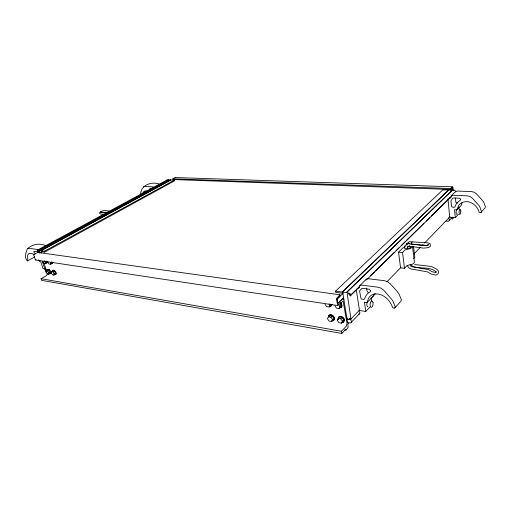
<?xml version="1.0" encoding="UTF-8"?>
<svg xmlns="http://www.w3.org/2000/svg" width="511" height="511" viewBox="0 0 511 511"><rect width="100%" height="100%" fill="white"/><g stroke="black" fill="none" stroke-linecap="round" stroke-linejoin="round"><path stroke-width="0.77" d="M140.685 194.665C140.269 185.18 151.786 181.054 159.419 184.177M47.395 273.506L46.705 275.442L41.072 278.706L41.608 280.335L341.821 333.459L345.864 329.244L346.011 330.119L344.44 329.851M42.669 261.479L43.857 263.21L45.172 263.408L45.307 261.875L44.508 260.719M46.769 261.051L46.635 262.577L45.172 263.408M46.322 270.773L46.188 272.28L47.37 273.998L48.686 274.215L50.129 273.372L50.27 271.871L49.088 270.147L47.772 269.936L46.322 270.773L47.638 270.99L49.088 270.147M48.686 274.215L48.82 272.714L47.638 270.99M47.874 262.264L49.069 264.008L50.404 264.213L50.544 262.673L52.007 261.836M51.528 271.622L51.387 273.136L52.576 274.867L53.911 275.09L55.354 274.235L55.501 272.727L54.313 270.99L52.978 270.779L51.528 271.622L52.863 271.839L54.313 270.99M53.911 275.09L54.057 273.577L52.863 271.839M45.683 245.746C39.488 242.604 32.793 244.373 27.568 248.557C25.94 251.929 24.03 257.934 27.294 260.936L27.766 260.22L27.575 255.506L28.329 254.037L29.625 253.315L32.768 253.865A9.179 4.784 58.9 0 1 34.013 254.644M407.369 247.899L407.516 246.845L409.598 245.893L410.742 247.011L410.716 247.496L409.854 247.905L405.958 248.729L403.268 247.516L398.567 252.172L400.567 267.866L404.501 268.288L407.197 265.477L412.575 264.193L414.402 262.565L412.549 246.641L410.691 248.518L405.261 249.815L402.527 252.549L398.567 252.172M39.373 251.393C37.469 254.146 36.006 248.614 38.893 250.301L168.834 179.821L174.315 180.14L174.494 180.862L44.757 252.038L41.072 251.527L41.557 253.028M38.893 250.301L40.931 250.69L170.859 179.891M367.211 302.007L366.777 304.192L367.07 306.146L367.946 306.964M47.204 261.804L46.993 262.852L46.194 263.139M47.485 261.645L47.274 262.692L46.475 262.986M47.229 270.734L47.44 269.706L48.513 269.265L49.586 269.846L50.979 272.459L50.768 273.487L49.969 273.755M47.51 270.575L47.721 269.546M52.224 263.65L52.448 262.597M52.729 262.437L52.505 263.491L51.419 263.944M52.429 271.584L52.646 270.549L53.451 270.268L55.488 272.082L55.935 273.481L55.712 274.516L54.907 274.784M52.703 271.424L52.927 270.383L53.732 270.108L55.769 271.922L56.216 273.321L55.993 274.35L55.182 274.624M149.372 189.306L149.851 188.693L152.195 188.808M38.874 250.403L168.834 179.821M356.25 289.475L359.488 310.503L365.774 311.461L364.375 302.18L367.039 302.563L368.252 299.063A13.369 9.99 41.5 0 1 374.531 294.01C383.301 293.078 390.014 300.11 392.735 307.731L393.809 308.203L394.786 308.012L400.943 301.177L401.391 299.893L398.97 293.914L396.811 291.066L390.244 283.809L387.581 281.714L384.528 280.711L367.977 278.699L366.393 279.14L359.878 285.534L359.016 288.057L358.479 287.987L359.565 286.92M374.161 293.882L373.426 295.971L367.039 302.563M366.023 280.143L366.393 279.14M447.949 198.856L449.744 217.328L455.269 217.66L454.522 209.746L456.86 209.874L458.112 206.757A10.84 9.3 32.6 0 1 463.918 201.928C471.104 200.382 477.287 205.78 479.216 212.327L480.992 212.404L484.996 207.964L485.45 206.821L483.61 201.871L476.456 193.835L474.221 192.232L471.589 191.593L457.121 191.057C454.202 192.232 451.481 194.895 450.53 197.981L449.827 197.342M462.302 202.452L461.05 205.55L456.86 209.874M324.983 304.256L326.612 306.632L329.11 307.015L330.847 304.179M330.987 304.428L329.11 307.015M328.362 316.788L327.494 318.743L329.103 321.1L331.588 321.515L332.865 320.237L333.74 318.283L332.131 315.919L329.64 315.517L328.362 316.788L330.847 317.19L332.469 319.56L331.588 321.515M329.065 316.82L329.64 315.517M334.877 305.75L336.519 308.159L339.068 308.548L339.981 306.523L341.259 305.259L340.026 303.451M341.259 305.259L340.345 307.277L339.068 308.548M337.33 320.365L338.231 318.398L339.502 317.114L342.031 317.523L343.66 319.912L342.747 321.873L341.489 323.169L338.953 322.748L337.33 320.365L338.173 319.509M341.489 323.169L342.402 321.202L343.66 319.912M408.979 243.977L409.285 243.345L407.95 243.159L406.82 243.683L407.005 245.235M394.786 308.012L395.233 306.709L392.761 300.66L383.927 290.408L381.232 288.268L378.146 287.239L361.475 285.1L359.878 285.534M331.831 304.792L330.987 306.153L329.314 306.466M332.073 304.556L331.237 305.917L330.119 306.121M328.266 316.513L329.09 315.191L330.751 314.897L332.616 315.76L333.97 317.446L334.283 319.305L333.447 320.627L331.78 320.908M328.509 316.271L329.34 314.948L331 314.655L332.865 315.517L334.213 317.203L334.533 319.062L333.689 320.384M480.992 212.404L481.445 211.254L479.58 206.252L472.349 198.121L470.094 196.492L467.444 195.841L452.861 195.247L451.424 195.739M142.78 193.152L143.693 191.746L145.073 190.98L147.596 191.133M456.968 209.133L456.029 211.829L456.182 213.502L456.732 214.333L457.415 213.937M346.848 317.951L347.704 319.209L348.911 319.477L349.377 318.698L350.942 318.947L347.212 293.78L349.256 294.061L350.297 295.869L350.584 295.511L350.073 293.435L346.349 292.516L335.497 291.206L335.682 292.337L342.862 293.327L347.633 322.792M167.11 180.019L168.809 179.91M365.774 311.461L370.009 307.015M455.269 217.66L458.405 214.371M346.011 330.119L348.119 327.43L347.844 324.108L348.802 323.118M351.249 322.32L359.718 313.518M449.182 220.56L452.433 217.181M413.801 258.598L414.843 257.512L413.552 246.692M341.821 333.459L341.45 331.243L346.349 326.165L347.033 323.406L343.143 301.145L337.63 305.54L35.406 259.933L33.745 254.912L37.673 252.402L339.943 294.815L340.134 295.958L337.1 299.05L337.848 303.553L342.894 298.801L343.469 298.743L343.922 299.887M350.942 318.947L359.252 310.375M371.995 297.236L375.317 293.806M386.955 281.804L400.803 267.521M414.102 253.801L420.195 247.516M421.856 245.804L422.961 244.66M424.622 242.949L450.108 216.658M338.231 318.398L340.767 318.813L342.031 317.523M332.469 319.56L333.74 318.283M410.895 244.169L411.949 243.115M330.847 317.19L332.131 315.919M404.725 247.816L404.533 246.264L409.107 241.729L412.224 241.99M350.016 295.831L359.105 286.901M370.469 275.742L374.448 271.833M375.585 270.715L394.332 252.3M396.038 250.626L398.88 247.835M401.154 245.606L405.134 241.697M406.264 240.585L423.881 223.281M426.155 221.052L429.566 217.705M431.265 216.032L450.587 197.054M350.297 295.869L359.386 286.939M367.339 279.121L450.83 197.067M450.057 197.961L451.13 196.907M343.481 297.638L337.758 303.208L337.075 299.101L343.392 293.02M346.477 292.675L452.241 190.233L454.962 190.335L455.537 191.708M346.349 292.516L452.241 190.233M453.238 190.245L452.976 187.505L452.427 186.815L175.235 177.541L172.878 178.824L173.05 179.54L450.708 189.485L452.439 187.824L452.848 190.437M450.159 190.175L451.884 188.514L452.075 190.533M342.268 291.953L448.613 189.977L452.139 190.105M342.396 292.12L448.715 190.105M339.943 294.815L336.487 298.648L337.63 305.54M172.878 178.824L450.619 188.546L452.427 186.815M335.497 291.206L442.737 189.92L448.613 189.977M428.831 244.309L427.464 245.216L423.67 245.625L408.672 243.677M54.057 273.577L55.501 272.727M48.82 272.714L50.27 271.871M50.404 264.213L51.867 263.376M45.307 261.875L46.277 261.325M27.69 260.776L34.761 256.905M39.577 253.111L42.381 251.578M173.376 180L174.781 179.24M40.95 250.588L44.489 251.201L174.315 180.14M40.931 250.69L170.827 179.987M37.303 250.192L167.263 179.859M49.688 273.915L50.487 273.647L50.704 272.619L50.25 271.226L48.232 269.425M143.495 186.802L144.779 186.464L152.751 186.822L153.69 187.281M27.568 248.557L28.814 248.295L36.862 249.387L37.859 249.981M339.476 307.743L341.188 307.43L342.057 306.057L341.744 304.147L340.371 302.435M339.234 307.986L340.939 307.673L341.808 306.3L341.495 304.39L340.122 302.678M338.94 316.782L340.639 316.488L342.536 317.357L343.903 319.062L344.21 320.94M341.885 322.3L343.584 322.026M341.642 322.55L343.341 322.269L344.452 320.691L344.146 318.813L342.779 317.114L340.882 316.245L339.183 316.533L338.084 318.117L338.244 319.049M102.832 212.538L105.106 212.237L107.412 212.595M35.406 259.933L36.096 259.92M457.824 203.091L455.946 202.592L455.301 198.083M107.489 212.742L100.501 212.078L101.446 212.64M104.851 214.345L100.884 214.122L99.932 213.687L99.562 212.723C101.976 209.727 106.569 210.583 109.833 211.247M445.943 221.097L447.898 221.218A1.654 1.399 35.9 0 0 449.316 219.826L448.728 217.788M46.757 270.396L45.102 269.687L45.562 271.322A1.456 0.767 58.4 0 0 46.897 272.759M46.859 270.338L44.962 269.469L42.26 261.198M404.533 246.264L405.383 246.34M414.638 264.532L431.412 266.461L436.42 269.016L438.176 270.536L438.412 272.67L438.029 273.826L435.992 275.142L431.227 274.056L427.439 271.865L411.208 269.016L408.717 267.796L407.146 265.362M175.235 177.541L175.701 177.592M408.736 246.161L423.587 248.122L428.416 247.605L430.422 246.264L430.07 243.511L427.407 242.77L412.377 241.895L411.802 241.952L411.572 243.402L412.007 244.245L428.026 245.491M39.136 252.032L39.334 251.559M45.511 268.965L42.975 268.562L40.759 261.773L39.436 261.575L38.376 259.856M347.595 322.575L349.837 322.946A2.07 1.488 43.6 0 0 351.351 321.476L350.846 319.209L349.652 318.877L348.956 319.586L347.978 319.362L346.86 318.008M41.072 278.706L341.45 331.243M435.768 272.555L432.172 271.737L428.39 269.559L412.064 266.736L410.448 265.944M359.016 310.26L359.527 310.765L359.827 312.681A2.031 1.488 43.2 0 1 358.313 314.15M410.039 264.532C417.461 270.702 429.208 265.068 436.26 272.127L435.698 271.303L435.813 272.337M368.175 292.605L367.058 291.225L366.591 288.07M406.82 243.683L407.452 244.188M35.272 253.769L34.186 252.753L33.822 251.355L37.316 251.648L38.446 252.785M338.333 304.109L339.981 306.523M340.767 318.813L342.402 321.202M329.173 303.815L329.991 305.01M39.264 252.664L38.83 251.105L37.814 250.965L37.967 252.159M37.673 252.402L37.808 252.817M43.959 262.961L46.654 271.245M44.489 251.201L44.757 252.038M427.745 244.712L427.892 245.35M338.327 317.868L338.538 319.113M371.12 297.907L371.567 300.966M402.527 252.549L404.501 268.288M407.19 246.781L407.382 248.333M451.577 217.367L452.241 219.225L453.276 218.14L453.212 217.411M450.619 188.546L450.708 189.485M458.872 207L459.089 209.357M373.043 302.653L372.973 304.85L372.244 306.741L371.203 307.443L370.328 306.626L370.041 304.665L370.469 302.48L371.414 301.1L372.436 301.171L373.043 302.653M460.845 210.858L460.264 214.096L459.587 214.492L458.884 211.988L459.823 209.286L460.475 209.523L460.845 210.858M370.481 290.363L370.373 291.577L367.498 293.64L365.652 296.156L364.63 298.852L363.883 299.433L361.731 299.133L360.983 298.552L359.635 291.359L359.738 290.663L361.577 288.689L362.555 288.338L368.993 289.188L370.481 290.363M460.532 199.098L460.379 200.146L457.728 202.145L455.972 204.451L454.924 206.853L454.228 207.415L451.711 206.878L450.9 200.772L452.759 198.325L453.64 197.955L459.287 198.198L460.532 199.098"/></g></svg>
